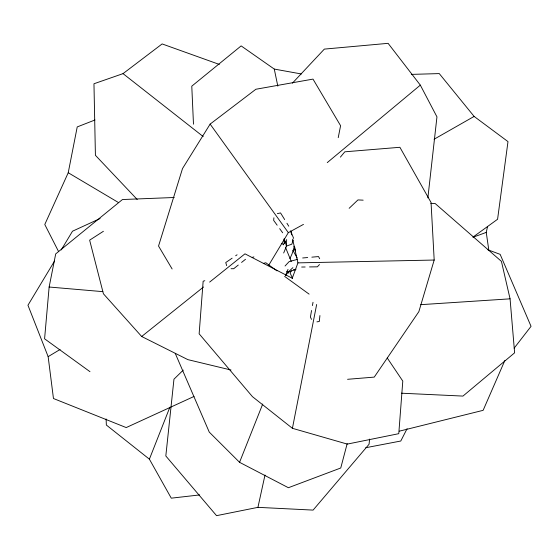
<?xml version="1.0" encoding="UTF-8"?>
<svg xmlns="http://www.w3.org/2000/svg" width="559" height="559" viewBox="0 0 559 559"><rect width="100%" height="100%" fill="white"/><g stroke="black" fill="none" stroke-linecap="round" stroke-linejoin="round"><path stroke-width="0.84" d="M283.679 252.996L286.46 246.226L286.648 239.552M174.268 197.495L122.456 199.535L55.704 253.905L49.136 287.019L44.587 338.803L89.978 371.679M273.903 217.779L273.658 220.379L277.166 225.207M319.923 315.555L319.308 321.474L316.932 321.851M369.604 439.094L369.059 444.272L313.096 510.101L257.937 507.348L216.55 515.664L165.82 455.976L173.961 379.191L183.254 370.114M427.88 197.858L436.956 116.859L420.326 85.136L388.1 43.336L324.353 49.101L292.42 83.151M311.559 310.483L310.406 317.016L311.503 319.364M312.432 305.584L313.012 302.314M58.597 251.613L44.783 224.501L68.233 172.731L77.226 126.921L94.946 119.996M387.254 357.991L402.794 381.091L398.777 433.679L347.279 444.098L292.42 428.313L316.653 304.48M338.223 137.668L340.592 125.712L312.998 79.105L255.889 89.251L210.128 124.098L182.513 168.552L158.539 246.037L172.123 268.97M257.937 507.348L264.994 475.052M488.859 250.488L486.246 232.411L487.546 226.521M347.195 443.594L340.752 467.995L288.388 487.721L239.559 462.314L209.262 432.114L175.226 353.337M340.382 157.128L344.819 151.81L399.902 147.29L431.045 202.477L434.189 260.04L418.859 311.649L374.25 377.108L347.565 379.302M294.355 246.54L292.064 253.87L289.939 258.6M293.147 240.077L291.847 244.171L286.578 246.037M292.196 278.382L297.933 262.87L292.602 239.126M199.689 494.925L171.271 498.167L149.393 459.17L169.852 407.259M239.559 462.314L262.709 404.045M285.733 274.951L288.011 269.389M504.854 360.499L483.13 410.334L399.28 431.178M407.099 428.676L400.782 441.023L365.733 447.724M291.295 270.724L290.107 273.03L292.616 278.431L244.968 253.828L209.632 282.106M295.047 247.854L294.195 249.349L295.459 250.362M54.502 261.123L27.95 305.242L48.144 356.642L53.461 398.518L126.208 427.572L194.029 396.45M61.252 249.901L72.502 231.209L100.103 218.541M268.718 265.232L288.332 232.642L303.474 224.383M283.21 244.877L285.356 241.551M285.6 275.559L287.983 272.303L292.881 267.656M514.168 348.131L531.05 326.337L500.151 254.352L487.951 249.824M319.475 264.554L317.379 266.825L309.525 266.929M285.055 266.007L289.178 261.584L297.619 259.327M349.144 208.311L357.956 199.919L363.161 200.164M327.253 162.62L420.326 85.136M103.422 231.279L89.636 240.153L103.415 293.782L141.672 336.49L203.511 287.005M238.274 265.057L233.676 268.725L231.077 268.718M241.565 262.437L245.506 259.292M137.228 199.507L95.414 155.304L93.961 83.759L123.029 73.634L162.138 43.93L219.324 64.425M472.998 237.086L497.58 219.261L507.991 141.616L474.123 116.426L439.262 73.592L411.34 74.389M232.118 258.181L225.745 262.541L226.674 265.623M235.66 255.763L237.079 254.792M48.144 356.642L60.086 349.487M434.057 139.254L474.123 116.426M287.983 272.303L296.032 269.207M473.138 237.191L486.246 232.411M204.825 280.716L203.155 281.205L199.137 333.8L252.444 396.652L292.42 428.313M263.282 263.478L265.791 262.744L276.971 270.842M252.221 257.392L253.898 256.916M277.39 213.622L280.548 212.93L284.657 219.568M302.678 257.978L307.681 257.531M311.852 257.161L318.525 256.567L319.671 258.712M420.724 304.669L510.067 298.834L514.622 352.82L462.957 396.086L401.376 393.201M297.933 262.87L434.189 260.04M301.664 267.041L305.158 266.992M430.807 203.329L435.147 203.532L501.416 261.353L510.067 298.834M49.136 287.019L102.828 291.644M293.475 269.745L295.18 269.92M193.484 124.203L191.779 86.177L241.146 45.894L274.28 69.078L301.35 73.963M231.014 370.016L187.859 359.633L141.672 336.49M281.296 243.438L283.651 244.423M68.233 172.731L118.508 202.568M284.65 276.412L309.106 294.132M123.029 73.634L203.21 136.571M149.393 459.17L106.357 425.043L106.105 418.964M286.739 271.213L288.339 273.176M279.668 228.652L282.672 232.789M210.128 124.098L288.332 232.642M286.942 223.258L288.765 226.206M292.909 250.369L297.115 257.874M285.411 247.134L291.26 261.437M290.603 230.797L293.664 238.441M293.964 246.226L295.501 250.865M284.328 238.665L286.46 246.226M290.89 231.496L291.651 234.885M274.28 69.078L277.816 86.135M283.93 239.042L284.272 243.319"/></g></svg>
